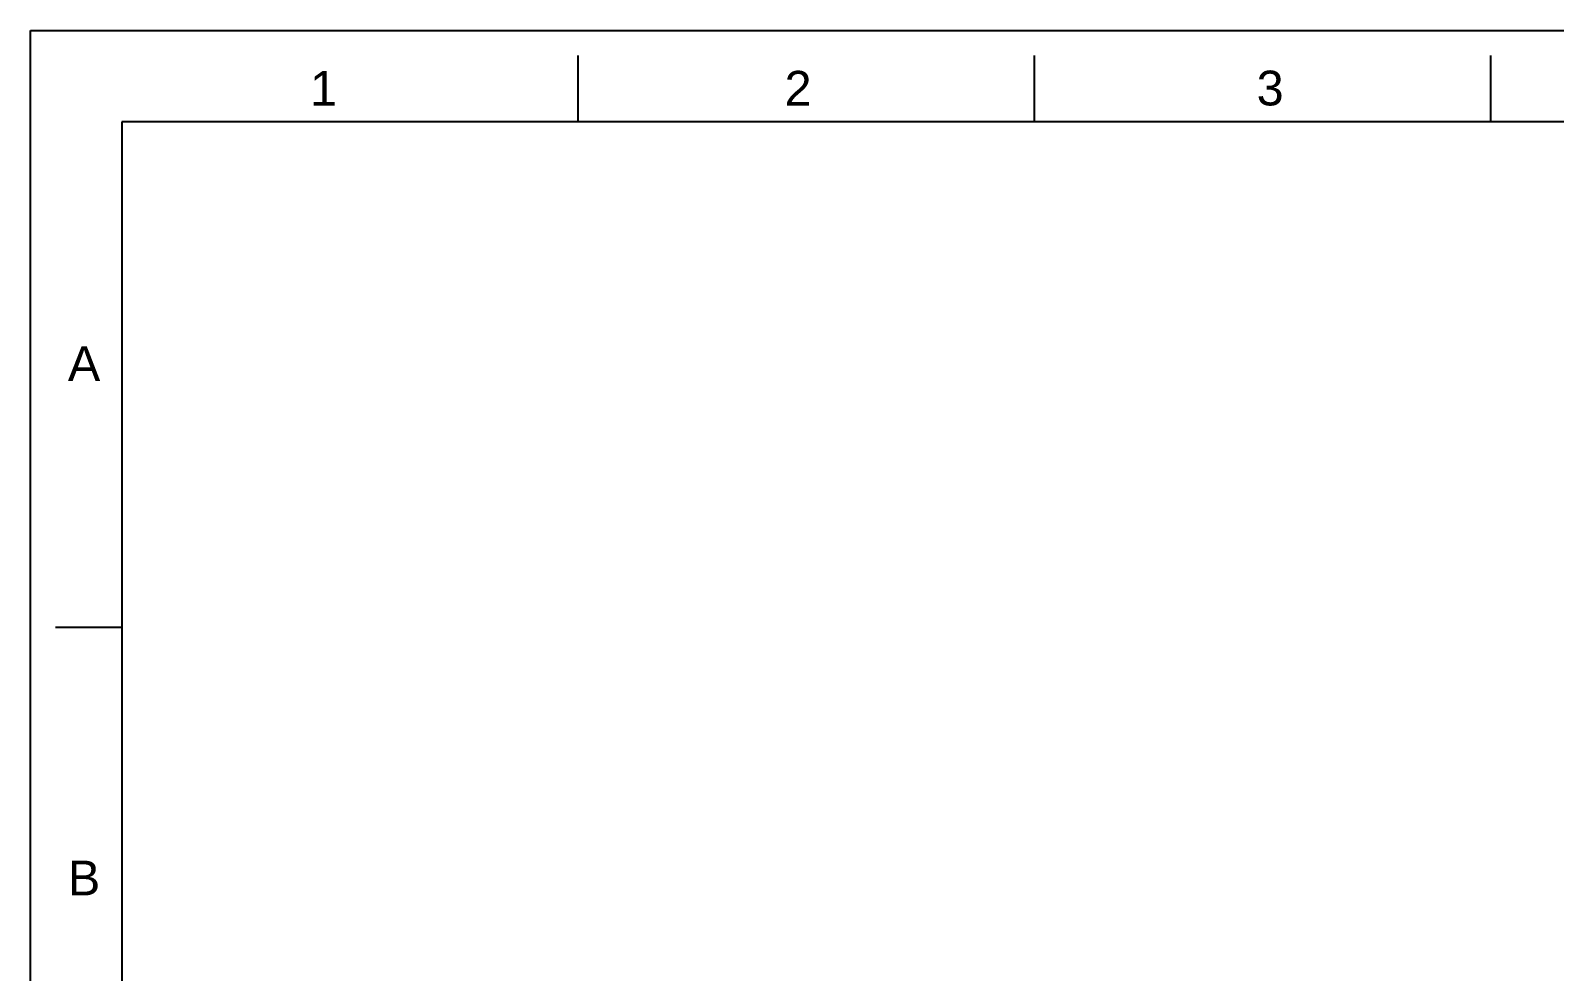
# Model space of a CAD drawing. Header units: millimetres. Extents: x 2068 to 2909, y 530 to 1125.
# Drawn here: x 2067.5 to 2401.9, y 918.2 to 1124.6 of the extents above; entities that cross this region are included whole.
import ezdxf

# ---------------------------------------------------------------- set-up
doc = ezdxf.new("R2010")
doc.units = ezdxf.units.MM
doc.layers.add('FORM', color=7, linetype='Continuous')
doc.styles.get("Standard").update_dxf_attribs({"font": 'arial.ttf'})

msp = doc.modelspace()

# ---------------------------------------------------------------- linework, layer by layer
at = {"layer": 'FORM', "color": 7, "linetype": 'Continuous'}
for p, q in [((2067.54, 529.89), (2067.54, 1124.6)), ((2067.54, 1124.6), (2908.54, 1124.6)), ((2187.69, 1104.58), (2187.69, 1119.13)), ((2287.81, 1104.58), (2287.81, 1119.13)), ((2387.92, 1104.58), (2387.92, 1119.13)), ((2087.57, 1104.58), (2087.57, 549.92)), ((2888.52, 1104.58), (2087.57, 1104.58)), ((2087.57, 993.65), (2073.01, 993.65))]:
    msp.add_line(p, q, dxfattribs=at)

# ---------------------------------------------------------------- texts
at = {"layer": 'FORM', "color": 7, "linetype": 'Continuous', "char_height": 7.63, "attachment_point": 5}
for s, insert in [('1', (2131.85, 1111.92)), ('2', (2235.93, 1111.92)), ('3', (2339.49, 1111.92))]:
    msp.add_mtext_dynamic_manual_height_columns(s, width=50.0595, gutter_width=12.51, heights=[0], dxfattribs=dict(at, insert=insert))
at = {"layer": 'FORM', "char_height": 7.63, "attachment_point": 5}
for s, insert in [('A', (2079.3, 1051.52)), ('B', (2079.3, 938.69))]:
    msp.add_mtext_dynamic_manual_height_columns(s, width=10.0119, gutter_width=12.51, heights=[0], dxfattribs=dict(at, insert=insert))

doc.saveas('drawing.dxf')
